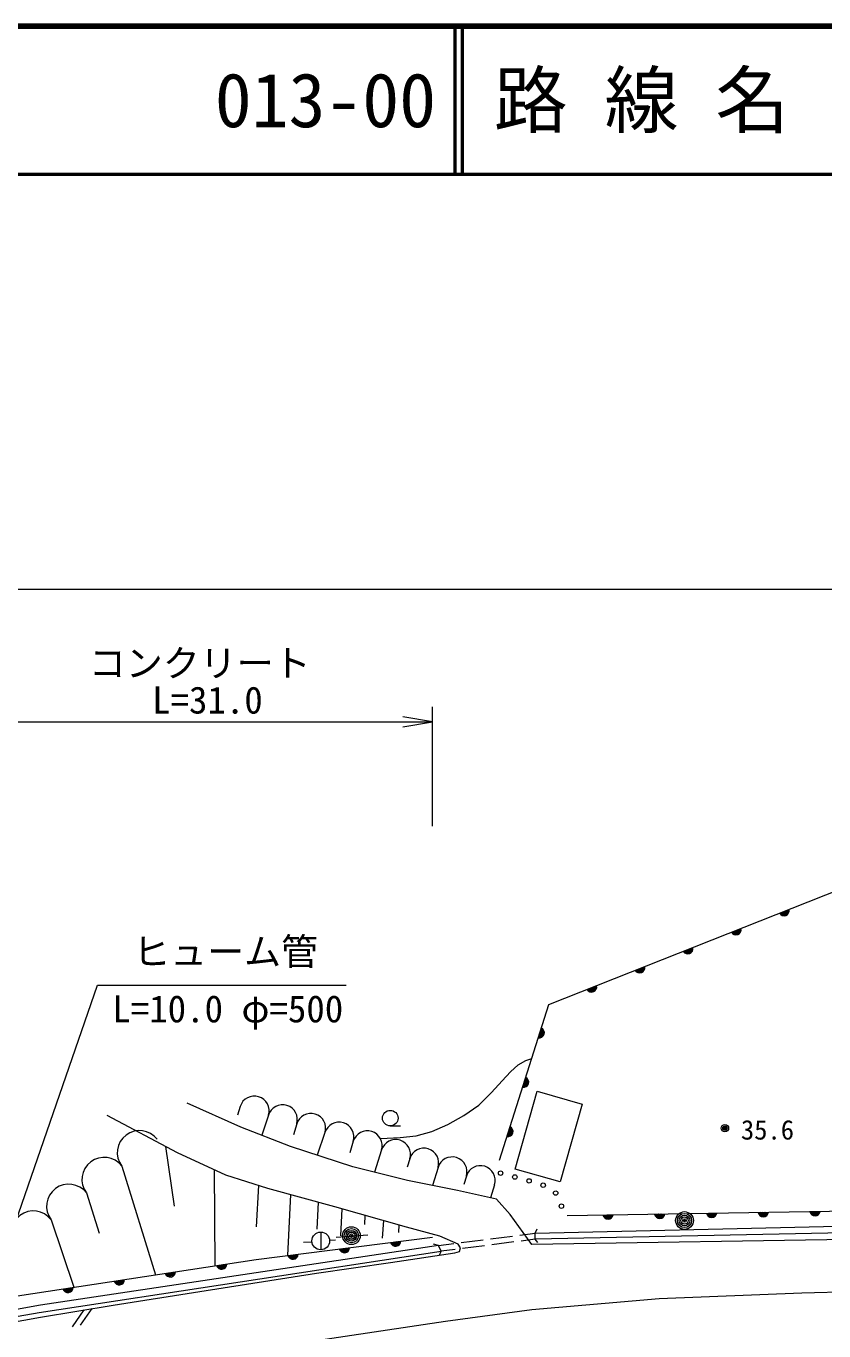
# Model space of a CAD drawing. Units: millimetres at full size, sheet at 1:1000; details may follow other scales. Extents: x 40000 to 680000, y 20000 to 380000.
# Drawn here: x 148759 to 202710, y 291836 to 380000 of the extents above; entities that cross this region are included whole.
import ezdxf
from ezdxf.enums import TextEntityAlignment as Align

# ---------------------------------------------------------------- set-up
doc = ezdxf.new("R2010")
doc.units = ezdxf.units.MM
doc.header["$LTSCALE"] = 1000
doc.header["$PDMODE"] = 32
doc.header["$PDSIZE"] = 500
doc.linetypes.add('CHAIN', pattern=[18.5, 12, -1.5, 3.5, -1.5])
for name, color, linetype, lineweight in [('M-BMK', 2, 'CHAIN', 13), ('M-STR-HTXT', 7, 'Continuous', 13), ('M-TTL', 2, 'Continuous', 140), ('M-TTL-LINE', 7, 'Continuous', 50), ('M-WORK', 1, 'Continuous', 13)]:
    doc.layers.add(name, color=color, linetype=linetype, lineweight=lineweight)
doc.layers.add('M-TTL-TXT', color=7, linetype='Continuous')
doc.styles.add('ＭＳ ゴシック', font='')
doc.styles.get('ＭＳ ゴシック').set_extended_font_data('MS Gothic')

# ---------------------------------------------------------------- blocks, each defined once
blk = doc.blocks.new('open_arrow')
at = {"color": 0, "linetype": 'Continuous', "lineweight": -2}
blk.add_lwpolyline([(7.5, 1.25), (0, 0), (7.5, -1.25)], dxfattribs=at)

msp = doc.modelspace()

# ---------------------------------------------------------------- linework, layer by layer
at = {"layer": 'M-BMK'}
msp.add_lwpolyline([(167924, 291127), (177117, 292496), (182956, 293282), (191569, 294028), (201218, 294401), (267449, 296211)], dxfattribs=at)
at = {"layer": 'M-STR-HTXT'}
for p, q in [((137638, 341950), (361461, 341950)), ((176249, 325947), (176249, 333996)), ((145798, 332996), (176249, 332996))]:
    msp.add_line(p, q, dxfattribs=at)
msp.add_lwpolyline([(145683, 292390), (153600, 315200), (170400, 315200)], dxfattribs=at)
at = {"layer": 'M-TTL'}
msp.add_line((680000, 380000), (40000, 380000), dxfattribs=at)
at = {"layer": 'M-TTL-LINE'}
for p, q in [((177750, 380000), (177750, 370000)), ((178250, 380000), (178250, 370000)), ((40000, 370000), (680000, 370000))]:
    msp.add_line(p, q, dxfattribs=at)
at = {"layer": 'M-WORK'}
for p, q in [((181829, 302763), (183320, 308026)), ((183320, 308026), (186367, 307163)), ((163237, 306998), (163060, 306422)), ((186367, 307163), (184876, 301899)), ((165149, 306411), (164690, 305056)), ((167061, 305823), (166837, 305094)), ((168972, 305235), (168450, 303700)), ((173386, 305687), (174086, 305687)), ((158185, 304307), (158776, 300261)), ((170884, 304648), (170645, 303868)), ((172796, 304060), (172331, 302556)), ((174708, 303472), (174534, 302909)), ((155232, 302969), (157506, 295619)), ((161475, 302737), (161533, 296231)), ((176619, 302885), (176231, 301668)), ((184876, 301899), (181829, 302763)), ((164480, 301668), (164327, 298865)), ((178531, 302297), (178359, 301738)), ((180443, 301709), (180169, 300819)), ((152840, 301158), (153696, 298439)), ((166644, 301043), (166447, 296926)), ((168516, 300526), (168417, 298700)), ((170119, 300080), (170020, 298254)), ((150448, 299347), (151991, 294781)), ((171675, 299642), (171641, 299032)), ((172928, 299290), (172846, 298091)), ((173968, 298997), (173932, 298475)), ((168684, 298514), (168684, 297314)), ((169288, 297971), (169693, 297995)), ((169730, 298167), (171877, 298326)), ((180166, 298056), (181654, 298242)), ((182150, 298304), (183189, 298434)), ((183189, 298029), (182240, 297908)), ((167509, 297836), (168061, 297860)), ((176647, 297615), (177685, 297745)), ((177776, 297336), (176827, 297214)), ((178181, 297807), (179670, 297994)), ((179760, 297590), (178272, 297399)), ((181744, 297844), (180256, 297654)), ((151888, 292122), (152679, 293259)), ((152441, 292216), (153230, 293350))]:
    msp.add_line(p, q, dxfattribs=at)
for points in [[(180773, 303372), (184114, 313890), (212691, 325206), (216114, 324018)], [(185359, 299639), (215365, 300120), (216114, 324018)], [(172715, 304839), (174054, 304903), (175134, 305014), (176189, 305308), (177281, 305787), (178361, 306400), (179367, 307100), (180226, 307946), (180950, 308732), (181514, 309345), (182042, 309824), (182557, 310118), (182957, 310247)], [(265158, 299336), (245056, 298950), (205754, 298037), (182951, 297664), (181486, 299698), (180566, 300728), (177928, 301330), (174547, 302005), (170848, 302925), (166633, 304287), (163284, 305612), (159658, 307232)], [(144580, 291845), (149743, 292775), (154657, 293585), (160509, 294505), (168387, 295738), (173411, 296456), (177749, 297100), (178068, 297211), (178141, 297444), (177970, 297689), (176730, 298229), (174473, 298855), (169634, 300217), (165106, 301468), (162272, 302370), (158996, 303879), (154247, 306382)], [(183189, 298434), (215382, 299177), (226266, 299432), (249295, 299961), (265120, 300217)], [(265133, 299677), (244618, 299405), (224966, 298894), (183189, 298029)], [(145798, 293840), (164323, 296656), (176249, 298174)], [(183372, 297808), (183189, 298029), (183189, 298434), (183323, 298733)], [(176647, 297615), (149729, 293576), (137540, 291372)], [(143798, 292065), (149645, 293071), (176827, 297214)], [(176706, 296945), (176827, 297214), (176647, 297615), (176303, 297697)]]:
    msp.add_lwpolyline(points, dxfattribs=at)
for centre, radius in [((173386, 306212), 525), ((196016, 305538), 150), ((196016, 305538), 120), ((196016, 305538), 90), ((196016, 305538), 60), ((196016, 305538), 30), ((196016, 305538), 20), ((180844, 302497), 150), ((181809, 302234), 150), ((182774, 301972), 150), ((183726, 301680), 150), ((184573, 301149), 150), ((184961, 300266), 150), ((193283, 299294), 600), ((193283, 299294), 480), ((193283, 299294), 360), ((193283, 299294), 240), ((193283, 299294), 120), ((193283, 299294), 20), ((168684, 297914), 600), ((170758, 298270), 600), ((170758, 298270), 480), ((170758, 298270), 360), ((170758, 298270), 240), ((170758, 298270), 120), ((170758, 298270), 20)]:
    msp.add_circle(centre, radius, dxfattribs=at)
for centre, radius, start, end in [((200010, 320242), 354, 210.39933, 12.8045), ((200010, 320242), 283, 212.62336, 10.58047), ((200010, 320242), 212, 216.36969, 6.83414), ((200010, 320242), 142, 224.08142, 359.12241), ((200010, 320242), 100, 234.39908, 348.80475), ((196755, 318954), 354, 210.39933, 12.8045), ((196755, 318954), 283, 212.62336, 10.58047), ((196755, 318954), 212, 216.36969, 6.83414), ((196755, 318954), 142, 224.08142, 359.12241), ((196755, 318954), 100, 234.39908, 348.80475), ((193501, 317665), 354, 210.39933, 12.8045), ((193501, 317665), 283, 212.62336, 10.58047), ((193501, 317665), 212, 216.36969, 6.83414), ((193501, 317665), 142, 224.08142, 359.12241), ((193501, 317665), 100, 234.39908, 348.80475), ((190247, 316377), 354, 210.39933, 12.8045), ((190247, 316377), 283, 212.62336, 10.58047), ((190247, 316377), 212, 216.36969, 6.83414), ((190247, 316377), 142, 224.08142, 359.12241), ((190247, 316377), 100, 234.39908, 348.80475), ((186993, 315088), 354, 210.39933, 12.8045), ((186993, 315088), 283, 212.62336, 10.58047), ((186993, 315088), 212, 216.36969, 6.83414), ((186993, 315088), 142, 224.08142, 359.12241), ((186993, 315088), 100, 234.39908, 348.80475), ((183451, 311983), 354, 261.17833, 63.58351), ((183451, 311983), 283, 263.40237, 61.35947), ((183451, 311983), 212, 267.14869, 57.61314), ((183451, 311983), 142, 274.86042, 49.90141), ((183451, 311983), 100, 285.17809, 39.58375), ((182392, 308647), 354, 261.17833, 63.58351), ((182392, 308647), 283, 263.40237, 61.35947), ((182392, 308647), 212, 267.14869, 57.61314), ((182392, 308647), 142, 274.86042, 49.90141), ((182392, 308647), 100, 285.17809, 39.58375), ((164193, 306705), 1000, 342.9115, 162.9115), ((166105, 306117), 1000, 342.9115, 162.9115), ((168017, 305529), 1000, 342.9115, 162.9115), ((169928, 304942), 1000, 342.9115, 162.9115), ((156427, 303875), 1500, 37.13444, 217.13444), ((171840, 304354), 1000, 342.9115, 162.9115), ((181333, 305311), 354, 261.17833, 63.58351), ((181333, 305311), 283, 263.40237, 61.35947), ((181333, 305311), 212, 267.14869, 57.61314), ((181333, 305311), 142, 274.86042, 49.90141), ((181333, 305311), 100, 285.17809, 39.58375), ((173752, 303766), 1000, 342.9115, 162.9115), ((175663, 303178), 1000, 342.9115, 162.9115), ((154036, 302064), 1500, 37.13444, 217.13444), ((177575, 302591), 1000, 342.9115, 162.9115), ((179487, 302003), 1000, 342.9115, 162.9115), ((151644, 300252), 1500, 37.13444, 217.13444), ((149252, 298441), 1500, 37.13444, 217.13444), ((195112, 299850), 354, 189.71546, 352.12064), ((195112, 299850), 283, 191.9395, 349.8966), ((195112, 299850), 212, 195.68582, 346.15027), ((195112, 299850), 142, 203.39755, 338.43854), ((195112, 299850), 100, 213.71522, 328.12088), ((198611, 299906), 354, 189.71546, 352.12064), ((198611, 299906), 283, 191.9395, 349.8966), ((198611, 299906), 212, 195.68582, 346.15027), ((198611, 299906), 142, 203.39755, 338.43854), ((198611, 299906), 100, 213.71522, 328.12088), ((202111, 299962), 354, 189.71546, 352.12064), ((202111, 299962), 283, 191.9395, 349.8966), ((202111, 299962), 212, 195.68582, 346.15027), ((202111, 299962), 142, 203.39755, 338.43854), ((202111, 299962), 100, 213.71522, 328.12088), ((188113, 299738), 354, 189.71546, 352.12064), ((188113, 299738), 283, 191.9395, 349.8966), ((188113, 299738), 212, 195.68582, 346.15027), ((188113, 299738), 142, 203.39755, 338.43854), ((188113, 299738), 100, 213.71522, 328.12088), ((191612, 299794), 354, 189.71546, 352.12064), ((191612, 299794), 283, 191.9395, 349.8966), ((191612, 299794), 212, 195.68582, 346.15027), ((191612, 299794), 142, 203.39755, 338.43854), ((191612, 299794), 100, 213.71522, 328.12088), ((170279, 297469), 354, 196.05298, 358.45816), ((170279, 297469), 283, 198.27702, 356.23412), ((170279, 297469), 212, 202.02334, 352.48779), ((170279, 297469), 142, 209.73507, 344.77606), ((170279, 297469), 100, 220.05274, 334.4584), ((173751, 297911), 354, 196.05298, 358.45816), ((173751, 297911), 283, 198.27702, 356.23412), ((173751, 297911), 212, 202.02334, 352.48779), ((173751, 297911), 142, 209.73507, 344.77606), ((173751, 297911), 100, 220.05274, 334.4584), ((161973, 296353), 354, 197.44088, 359.84606), ((161973, 296353), 283, 199.66492, 357.62202), ((161973, 296353), 212, 203.41125, 353.87569), ((161973, 296353), 142, 211.12298, 346.16396), ((161973, 296353), 100, 221.44064, 335.8463), ((166807, 297026), 354, 196.05298, 358.45816), ((166807, 297026), 283, 198.27702, 356.23412), ((166807, 297026), 212, 202.02334, 352.48779), ((166807, 297026), 142, 209.73507, 344.77606), ((166807, 297026), 100, 220.05274, 334.4584), ((158512, 295827), 354, 197.44088, 359.84606), ((158512, 295827), 283, 199.66492, 357.62202), ((158512, 295827), 212, 203.41125, 353.87569), ((158512, 295827), 142, 211.12298, 346.16396), ((158512, 295827), 100, 221.44064, 335.8463), ((151592, 294775), 354, 197.44088, 359.84606), ((151592, 294775), 283, 199.66492, 357.62202), ((151592, 294775), 212, 203.41125, 353.87569), ((151592, 294775), 142, 211.12298, 346.16396), ((151592, 294775), 100, 221.44064, 335.8463), ((155052, 295301), 354, 197.44088, 359.84606), ((155052, 295301), 283, 199.66492, 357.62202), ((155052, 295301), 212, 203.41125, 353.87569), ((155052, 295301), 142, 211.12298, 346.16396), ((155052, 295301), 100, 221.44064, 335.8463)]:
    msp.add_arc(centre, radius, start, end, dxfattribs=at)
for p in [(196016, 305538), (193283, 299294), (170758, 298270)]:
    msp.add_point(p, dxfattribs=at)

# ---------------------------------------------------------------- block references
at = {"layer": 'M-STR-HTXT', "xscale": 267, "yscale": 267, "rotation": 180}
msp.add_blockref('open_arrow', (176249, 332996), dxfattribs=at)

# ---------------------------------------------------------------- texts
at = {"layer": 'M-STR-HTXT', "style": 'ＭＳ ゴシック'}
for s, p in [('コンクリート', (160503, 336956)), ('L=10.0 φ=500', (162400, 313600))]:
    msp.add_text(s, height=1833, dxfattribs=at).set_placement(p, align=Align.MIDDLE_CENTER)
msp.add_text('L=31.0', height=1833, dxfattribs=at).set_placement((161023, 332996), align=Align.BOTTOM_CENTER)
msp.add_text('ヒューム管', height=1833, dxfattribs=at).set_placement((156000, 316000), align=Align.BOTTOM_LEFT)
at = {"layer": 'M-TTL-TXT', "style": 'ＭＳ ゴシック'}
for s, p in [('路 線 名', (180380, 375000)), ('013-00', (161521, 375000))]:
    msp.add_text(s, height=3666, dxfattribs=at).set_placement(p, align=Align.MIDDLE_LEFT)
at = {"layer": 'M-WORK', "style": 'ＭＳ ゴシック'}
msp.add_text('35.6', height=1320, dxfattribs=at).set_placement((198893, 305424), align=Align.MIDDLE_CENTER)

doc.saveas('drawing.dxf')
